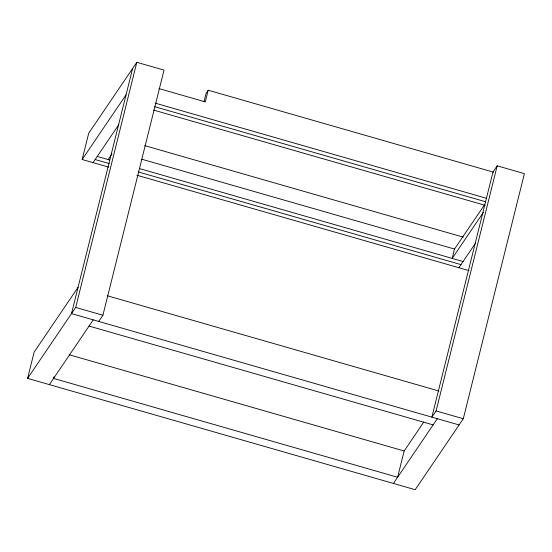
<?xml version="1.0" encoding="UTF-8"?>
<svg xmlns="http://www.w3.org/2000/svg" width="552" height="552" viewBox="0 0 552 552"><rect width="100%" height="100%" fill="white"/><g stroke="black" fill="none" stroke-linecap="round" stroke-linejoin="round"><path stroke-width="0.83" d="M497.193 165.821L436.08 410.936L431.871 417.133L492.984 172.024L497.193 165.821L524.4 173.638L463.287 418.754L415.18 489.7L27.6 378.361L34.148 352.1L78.046 287.35M108.772 167.152L82.165 159.507L88.713 133.246L136.82 62.3L164.027 70.118L102.913 315.233L98.711 321.43M53.979 376.774L53.572 378.417L397.619 477.245L404.167 450.984L423.832 421.976M132.611 68.503L71.498 313.612L459.085 424.95M27.6 378.361L75.707 307.416L136.82 62.3M204.012 101.651L206.096 93.316L208.194 90.211L493.598 172.196M208.194 90.211L205.289 101.885L158.9 88.561M484.249 205.199L454.51 249.055L452.185 258.391L483.359 212.417M82.165 159.507L126.07 94.765M93.046 162.633L118.839 124.607M108.137 159.562L111.973 153.904M49.369 384.613L93.267 319.87M458.864 267.72L475.541 243.128M393.417 483.442L437.315 418.699M155.16 103.12L486.215 198.223M154.712 106.695L485.767 201.797M153.553 110.069L485.194 205.337M144.734 145.638L463.376 237.167M141.892 159.252L454.51 249.055M97.255 156.437L109.793 160.039M139.566 168.595L463.066 261.524M95.151 159.535L109.22 163.578M138.186 171.9L460.968 264.622M136.917 175.239L468.972 270.625M107.26 295.741L438.902 391.009M75.707 307.416L102.913 315.233M436.08 410.936L463.287 418.754M89.065 326.066L433.113 424.895M69.214 354.763L404.167 450.984"/></g></svg>
